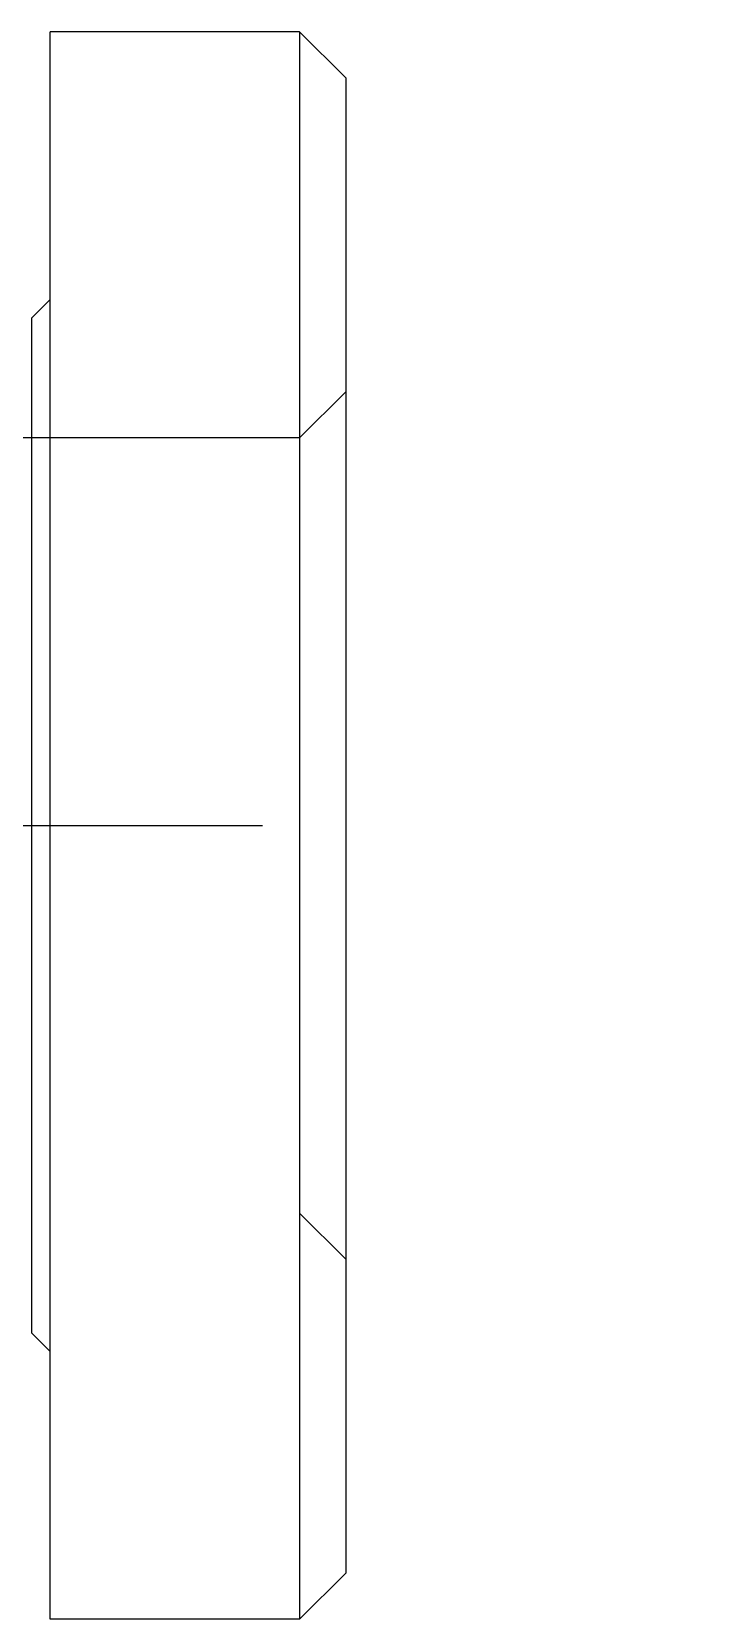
# Model space of a CAD drawing. Extents: x -61.6 to 7.4, y -31.5 to 6.5.
# Drawn here: x -17.14 to -13.44, y -4.3 to 4.3 of the extents above; entities that cross this region are included whole.
import ezdxf

# ---------------------------------------------------------------- set-up
doc = ezdxf.new("R2010")
doc.units = 0
doc.linetypes.add('CENTER', pattern=[50.8, 31.75, -6.35, 6.35, -6.35])
doc.linetypes.add('DASHED', pattern=[19.05, 12.7, -6.35])
doc.layers.get('0').update_dxf_attribs({"linetype": 'CONTINUOUS'})
doc.layers.add('CENTER', color=1, linetype='CENTER')

msp = doc.modelspace()

# ---------------------------------------------------------------- linework, layer by layer
at = {"color": 7, "linetype": 'CONTINUOUS'}
for p, q in [((-17.0442, -4.3), (-17.0442, 4.3)), ((-15.6942, 4.3), (-17.0442, 4.3)), ((-15.6942, 4.3), (-15.6942, -4.3)), ((-15.6942, 4.3), (-15.4442, 4.05)), ((-15.4442, 4.05), (-15.4442, -4.05)), ((-17.1442, 2.75), (-17.0442, 2.85)), ((-17.1442, -2.75), (-17.1442, 2.75)), ((-17.1442, -2.75), (-17.0442, -2.85)), ((-15.6942, -4.3), (-15.4442, -4.05)), ((-15.6942, -4.3), (-17.0442, -4.3))]:
    msp.add_line(p, q, dxfattribs=at)
at = {"color": 3, "linetype": 'DASHED'}
for p, q in [((-15.4442, 2.35), (-15.6942, 2.1)), ((-15.6942, 2.1), (-29.9442, 2.1)), ((-15.6942, 2.1), (-15.6942, -2.1)), ((-29.9442, -2.1), (-15.6942, -2.1)), ((-15.6942, -2.1), (-15.4442, -2.35))]:
    msp.add_line(p, q, dxfattribs=at)
at = {"layer": 'CENTER', "color": 1, "linetype": 'CENTER'}
msp.add_line((-47.6442, 0), (-13.4442, 0), dxfattribs=at)

doc.saveas('drawing.dxf')
